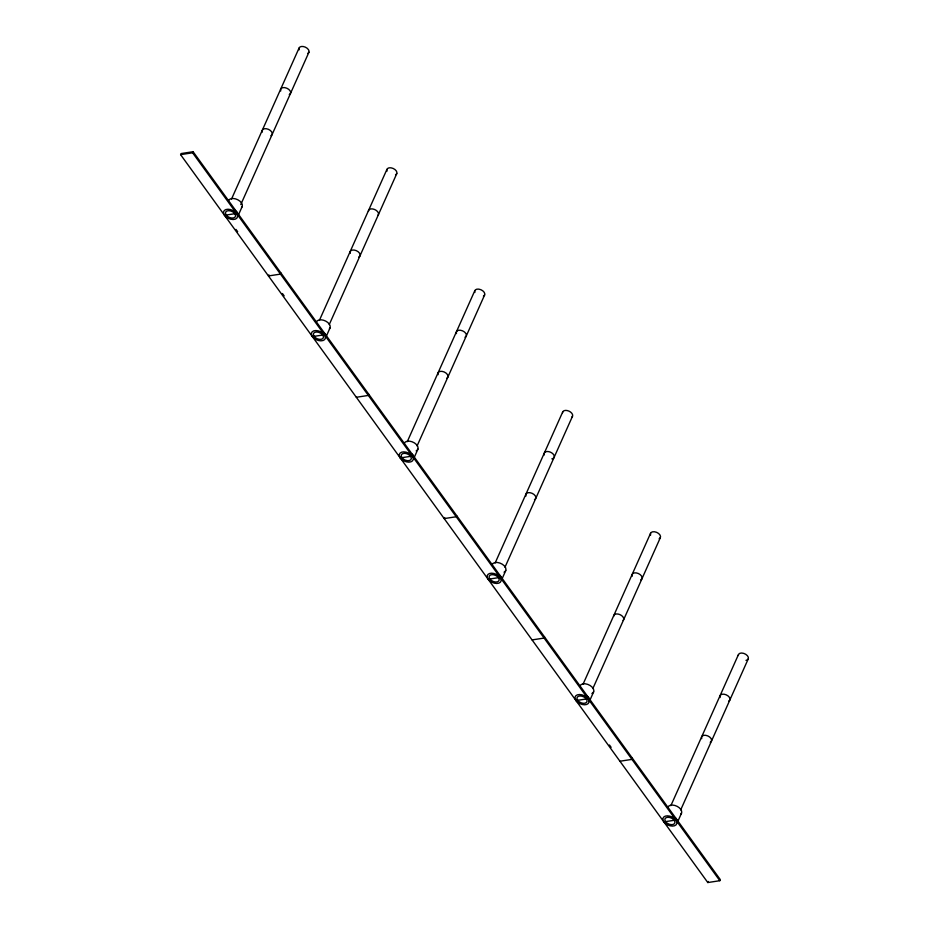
<?xml version="1.0" encoding="UTF-8"?>
<svg xmlns="http://www.w3.org/2000/svg" width="929" height="929" viewBox="0 0 929 929"><rect width="100%" height="100%" fill="white"/><g stroke="black" fill="none" stroke-linecap="round" stroke-linejoin="round"><path stroke-width="1.39" d="M180.586 154.644L181.062 153.564L193.093 151.717L720.312 879.624L719.836 880.704L707.805 882.55L180.586 154.644L192.605 152.797L193.093 151.717M231.518 199.05L299.068 48.029M237.023 212.381L236.547 213.449L224.516 215.296A7.444 4.54 24.1 0 1 230.369 209.536A7.444 4.54 24.1 0 1 236.709 218.292A7.444 4.54 24.1 0 1 224.516 215.296M240.785 204.577L308.927 52.245M238.393 215.005L242.19 206.54M268.934 274.879L268.458 275.959L280.477 274.113L280.964 273.033M319.39 320.366L386.94 169.357M324.895 333.697L324.418 334.765L312.388 336.623A7.444 4.54 24.1 0 1 318.241 330.852A7.444 4.54 24.1 0 1 324.581 339.608A7.444 4.54 24.1 0 1 312.388 336.623M329.249 324.569L396.799 173.56M326.265 336.333L330.062 327.856M368.836 394.349L368.348 395.429L356.318 397.275M407.262 441.681L474.812 290.672M400.736 456.859L400.26 457.939A7.444 4.54 24.1 0 0 412.453 460.923A7.444 4.54 24.1 0 0 406.112 452.168A7.444 4.54 24.1 0 0 400.26 457.939L412.29 456.093L412.766 455.013M417.109 445.885L484.659 294.876M414.137 457.649L417.922 449.171M444.677 517.523L444.19 518.591L456.22 516.745L456.696 515.676M495.134 562.997L562.684 411.988M500.638 576.328L500.15 577.408L488.131 579.255A7.444 4.54 24.1 0 1 493.973 573.495A7.444 4.54 24.1 0 1 500.325 582.251A7.444 4.54 24.1 0 1 488.131 579.255M504.981 567.201L572.531 416.192M502.008 578.964L505.794 570.487M544.568 636.992L544.092 638.072L532.062 639.918M583.006 684.313L650.555 533.304M576.479 699.491L576.003 700.571A7.444 4.54 24.1 0 0 588.185 703.567A7.444 4.54 24.1 0 0 581.844 694.811A7.444 4.54 24.1 0 0 576.003 700.571L588.022 698.724L588.51 697.644M592.853 688.528L660.403 537.519M589.334 701.5L593.666 691.803M632.44 758.308L631.964 759.388L619.933 761.234M670.877 805.64L738.427 654.631M676.382 818.972L675.894 820.04L663.875 821.886A7.444 4.54 24.1 0 1 669.716 816.126A7.444 4.54 24.1 0 1 676.057 824.882A7.444 4.54 24.1 0 1 663.875 821.886M680.725 809.844L748.275 658.835M677.752 821.596L681.538 813.13M707.805 882.55L708.281 881.47M192.605 152.797L719.836 880.704M235.978 229.393L237.673 231.716M282.451 293.541L284.146 295.875M609.436 744.988L611.119 747.322M675.22 817.694A7.444 4.54 24.1 0 1 677.404 821.619M667.858 807.278A7.444 4.54 24.1 0 1 677.241 806.395A7.444 4.54 24.1 0 1 680.876 814.118M701.709 738.66A5.353 3.263 24.1 0 1 707.77 735.907A5.353 3.263 24.1 0 1 710.232 742.294M738.288 655.491A5.353 3.263 24.1 0 1 745.778 654.33A5.353 3.263 24.1 0 1 745.987 660.368M720.091 697.54A5.353 3.263 24.1 0 1 726.153 694.799A5.353 3.263 24.1 0 1 728.626 701.186M587.36 696.367A7.444 4.54 24.1 0 1 589.253 698.991M579.986 685.962A7.444 4.54 24.1 0 1 590.205 685.556A7.444 4.54 24.1 0 1 591.924 693.533M613.628 616.391A5.353 3.263 24.1 0 1 619.898 614.592A5.353 3.263 24.1 0 1 623.15 620.456M650.614 535.116A5.353 3.263 24.1 0 1 656.675 532.363A5.353 3.263 24.1 0 1 659.149 538.75M632.219 576.224A5.353 3.263 24.1 0 1 638.281 573.483A5.353 3.263 24.1 0 1 640.755 579.87M499.488 575.051A7.444 4.54 24.1 0 1 501.66 578.988M492.115 564.646A7.444 4.54 24.1 0 1 502.334 564.24A7.444 4.54 24.1 0 1 504.052 572.206M525.965 496.016A5.353 3.263 24.1 0 1 532.027 493.276A5.353 3.263 24.1 0 1 534.5 499.663M544.359 454.908A5.353 3.263 24.1 0 1 547.378 451.506A5.353 3.263 24.1 0 1 553.765 454.862A5.353 3.263 24.1 0 1 551.849 458.845M562.544 412.848A5.353 3.263 24.1 0 1 568.803 411.048A5.353 3.263 24.1 0 1 572.055 416.912M411.617 453.735A7.444 4.54 24.1 0 1 413.51 456.348M404.243 443.33A7.444 4.54 24.1 0 1 414.462 442.924A7.444 4.54 24.1 0 1 416.18 450.89M438.093 374.701A5.353 3.263 24.1 0 1 444.155 371.96A5.353 3.263 24.1 0 1 446.628 378.347M474.87 292.472A5.353 3.263 24.1 0 1 480.932 289.732A5.353 3.263 24.1 0 1 483.405 296.119M456.487 333.592A5.353 3.263 24.1 0 1 462.549 330.84A5.353 3.263 24.1 0 1 465.011 337.227M323.745 332.419A7.444 4.54 24.1 0 1 325.916 336.344M316.371 322.015A7.444 4.54 24.1 0 1 325.754 321.12A7.444 4.54 24.1 0 1 329.389 328.843M350.221 253.385A5.353 3.263 24.1 0 1 356.283 250.644A5.353 3.263 24.1 0 1 358.757 257.031M386.998 171.157A5.353 3.263 24.1 0 1 393.072 168.416A5.353 3.263 24.1 0 1 395.533 174.803M368.407 211.324A5.353 3.263 24.1 0 1 374.677 209.524A5.353 3.263 24.1 0 1 377.929 215.389M234.387 209.977A7.444 4.54 24.1 0 1 237.766 213.716M228.499 200.687A7.444 4.54 24.1 0 1 237.882 199.805A7.444 4.54 24.1 0 1 241.528 207.527M262.35 132.069A5.353 3.263 24.1 0 1 268.411 129.317A5.353 3.263 24.1 0 1 270.885 135.704M299.138 49.841A5.353 3.263 24.1 0 1 305.2 47.089A5.353 3.263 24.1 0 1 307.662 53.476M280.744 90.949A5.353 3.263 24.1 0 1 286.806 88.209A5.353 3.263 24.1 0 1 289.279 94.595M665.559 821.631A5.353 3.263 24.1 0 0 674.326 823.791A5.353 3.263 24.1 0 0 669.763 817.485A5.353 3.263 24.1 0 0 665.559 821.631M577.687 700.315A5.353 3.263 24.1 0 0 586.466 702.463A5.353 3.263 24.1 0 0 581.891 696.169A5.353 3.263 24.1 0 0 577.687 700.315M489.815 578.999A5.353 3.263 24.1 0 0 498.594 581.148A5.353 3.263 24.1 0 0 494.019 574.842A5.353 3.263 24.1 0 0 489.815 578.999M401.943 457.672A5.353 3.263 24.1 0 0 410.723 459.832A5.353 3.263 24.1 0 0 406.159 453.526A5.353 3.263 24.1 0 0 401.943 457.672M314.072 336.356A5.353 3.263 24.1 0 0 322.851 338.516A5.353 3.263 24.1 0 0 318.287 332.21A5.353 3.263 24.1 0 0 314.072 336.356M226.2 215.04A5.353 3.263 24.1 0 0 234.979 217.2A5.353 3.263 24.1 0 0 230.415 210.895A5.353 3.263 24.1 0 0 226.2 215.04"/></g></svg>
